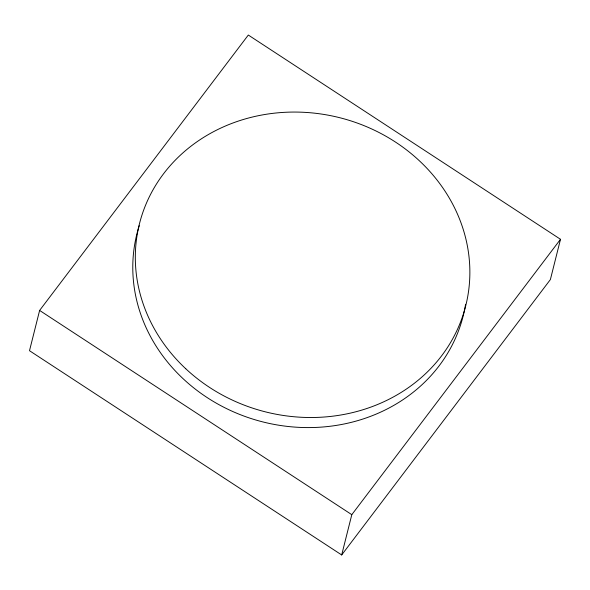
<?xml version="1.0" encoding="UTF-8"?>
<svg xmlns="http://www.w3.org/2000/svg" width="590" height="590" viewBox="0 0 590 590"><rect width="100%" height="100%" fill="white"/><g stroke="black" fill="none" stroke-linecap="round" stroke-linejoin="round"><path stroke-width="0.89" d="M39.619 310.429L29.5 350.711L341.684 554.954L550.381 279.572L560.5 239.289L248.316 35.046L39.619 310.429L351.802 514.672L341.684 554.954M351.802 514.672L560.5 239.289M465.576 304.285A168.209 151.696 14.1 0 1 264.881 422.425A168.209 151.696 14.1 0 1 139.24 225.705M185.747 368.735A168.209 151.696 14.1 0 0 464.677 309.721A168.209 151.696 14.1 0 0 257.343 115.913A168.209 151.696 14.1 0 0 185.747 368.735"/></g></svg>
